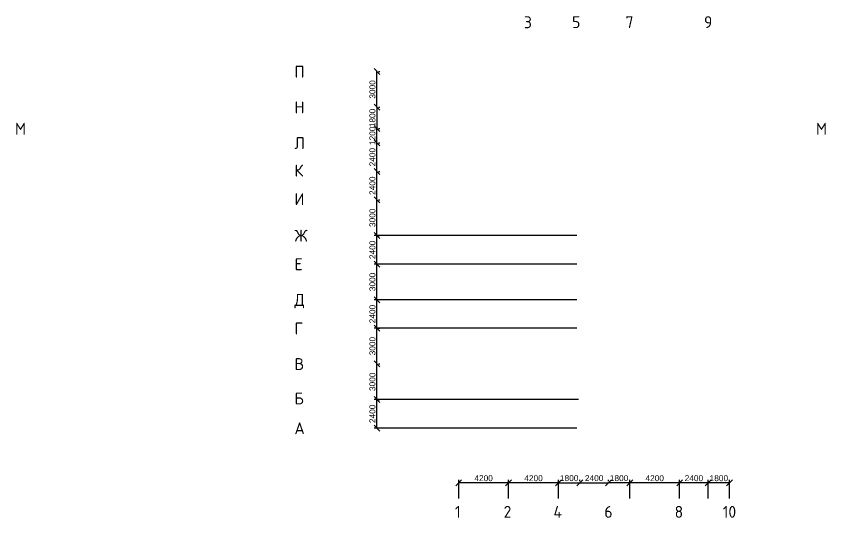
# Model space of a CAD drawing. Header units: millimetres. Extents: x -10163 to 1081624, y -5450 to 230390.
# Drawn here: x 104336 to 172485, y -5450 to 36760 of the extents above; entities that cross this region are included whole.
import ezdxf

# ---------------------------------------------------------------- set-up
doc = ezdxf.new("R2010")
doc.units = ezdxf.units.MM
doc.header["$PDMODE"] = 35
doc.linetypes.add('Штрих-пунктир', pattern=[24, 20, -1.5, 1, -1.5])
doc.layers.add('Оси 2', color=253, linetype='Continuous')
doc.styles.add('GOST-2.304_Type-B', font='GOST Common.ttf')
doc.styles.get("Standard").update_dxf_attribs({"font": 'arial.ttf'})
doc.dimstyles.new('ISO-25', dxfattribs={"dimtxt": 2.5, "dimasz": 2.5, "dimexe": 1.25, "dimexo": 0.625, "dimtad": 1, "dimtxsty": 'Standard', "dimblk": 'OBLIQUE', "dimcen": 2.5, "dimadec": 0, "dimazin": 0, "dimtfac": 1, "dimtmove": 0, "dimatfit": 3, "dimfxl": 1, "dimarcsym": 0})

# ---------------------------------------------------------------- blocks, each defined once
blk = doc.blocks.new('_Oblique')
at = {"color": 0, "linetype": 'ByBlock', "lineweight": -2}
blk.add_line((-0.5, -0.5), (0.5, 0.5), dxfattribs=at)
blk = doc.blocks.new('*D42')
at = {"layer": 'Defpoints', "color": 0, "linetype": 'Штрих-пунктир', "lineweight": -3, "transparency": 16777216}
for p in [(141583, -2500), (141583, -3940), (145783, -3940)]:
    blk.add_point(p, dxfattribs=at)
at = {"layer": 'Оси 2', "color": 0, "linetype": 'Штрих-пунктир', "lineweight": -2, "transparency": 16777216}
for p, q in [((141583, -3815), (141583, -2250)), ((145783, -2500), (141583, -2500)), ((145783, -3815), (145783, -2250))]:
    blk.add_line(p, q, dxfattribs=at)
at = {"layer": 'Оси 2', "color": 0, "linetype": 'Штрих-пунктир', "lineweight": -2, "transparency": 16777216, "xscale": 500, "yscale": 500, "zscale": 500, "rotation": 180}
blk.add_blockref('_Oblique', (141583, -2500), dxfattribs=at)
at = {"layer": 'Оси 2', "color": 0, "linetype": 'Штрих-пунктир', "lineweight": -2, "transparency": 16777216, "xscale": 500, "yscale": 500, "zscale": 500}
blk.add_blockref('_Oblique', (145783, -2500), dxfattribs=at)
at = {"layer": 'Оси 2', "color": 0, "linetype": 'Штрих-пунктир', "transparency": 16777216, "insert": (143683, -2120), "char_height": 500, "attachment_point": 5}
blk.add_mtext('4200', dxfattribs=at)
blk = doc.blocks.new('*D43')
at = {"layer": 'Defpoints', "color": 0, "linetype": 'Штрих-пунктир', "lineweight": -3, "transparency": 16777216}
for p in [(145783, -2500), (145783, -3940), (149983, -3940)]:
    blk.add_point(p, dxfattribs=at)
at = {"layer": 'Оси 2', "color": 0, "linetype": 'Штрих-пунктир', "lineweight": -2, "transparency": 16777216}
for p, q in [((145783, -3815), (145783, -2250)), ((149983, -2500), (145783, -2500)), ((149983, -3815), (149983, -2250))]:
    blk.add_line(p, q, dxfattribs=at)
at = {"layer": 'Оси 2', "color": 0, "linetype": 'Штрих-пунктир', "lineweight": -2, "transparency": 16777216, "xscale": 500, "yscale": 500, "zscale": 500, "rotation": 180}
blk.add_blockref('_Oblique', (145783, -2500), dxfattribs=at)
at = {"layer": 'Оси 2', "color": 0, "linetype": 'Штрих-пунктир', "lineweight": -2, "transparency": 16777216, "xscale": 500, "yscale": 500, "zscale": 500}
blk.add_blockref('_Oblique', (149983, -2500), dxfattribs=at)
at = {"layer": 'Оси 2', "color": 0, "linetype": 'Штрих-пунктир', "transparency": 16777216, "insert": (147883, -2120), "char_height": 500, "attachment_point": 5}
blk.add_mtext('4200', dxfattribs=at)
blk = doc.blocks.new('*D44')
at = {"layer": 'Defpoints', "color": 0, "linetype": 'Штрих-пунктир', "lineweight": -3, "transparency": 16777216}
for p in [(155983, -2500), (155983, -3940), (160183, -3940)]:
    blk.add_point(p, dxfattribs=at)
at = {"layer": 'Оси 2', "color": 0, "linetype": 'Штрих-пунктир', "lineweight": -2, "transparency": 16777216}
for p, q in [((155983, -3815), (155983, -2250)), ((160183, -2500), (155983, -2500)), ((160183, -3815), (160183, -2250))]:
    blk.add_line(p, q, dxfattribs=at)
at = {"layer": 'Оси 2', "color": 0, "linetype": 'Штрих-пунктир', "lineweight": -2, "transparency": 16777216, "xscale": 500, "yscale": 500, "zscale": 500, "rotation": 180}
blk.add_blockref('_Oblique', (155983, -2500), dxfattribs=at)
at = {"layer": 'Оси 2', "color": 0, "linetype": 'Штрих-пунктир', "lineweight": -2, "transparency": 16777216, "xscale": 500, "yscale": 500, "zscale": 500}
blk.add_blockref('_Oblique', (160183, -2500), dxfattribs=at)
at = {"layer": 'Оси 2', "color": 0, "linetype": 'Штрих-пунктир', "transparency": 16777216, "insert": (158083, -2120), "char_height": 500, "attachment_point": 5}
blk.add_mtext('4200', dxfattribs=at)
blk = doc.blocks.new('*D45')
at = {"layer": 'Defpoints', "color": 0, "linetype": 'Штрих-пунктир', "lineweight": -3, "transparency": 16777216}
for p in [(160183, -2500), (160183, -3940), (162583, -3940)]:
    blk.add_point(p, dxfattribs=at)
at = {"layer": 'Оси 2', "color": 0, "linetype": 'Штрих-пунктир', "lineweight": -2, "transparency": 16777216}
for p, q in [((160183, -3815), (160183, -2250)), ((162583, -2500), (160183, -2500)), ((162583, -3815), (162583, -2250))]:
    blk.add_line(p, q, dxfattribs=at)
at = {"layer": 'Оси 2', "color": 0, "linetype": 'Штрих-пунктир', "lineweight": -2, "transparency": 16777216, "xscale": 500, "yscale": 500, "zscale": 500, "rotation": 180}
blk.add_blockref('_Oblique', (160183, -2500), dxfattribs=at)
at = {"layer": 'Оси 2', "color": 0, "linetype": 'Штрих-пунктир', "lineweight": -2, "transparency": 16777216, "xscale": 500, "yscale": 500, "zscale": 500}
blk.add_blockref('_Oblique', (162583, -2500), dxfattribs=at)
at = {"layer": 'Оси 2', "color": 0, "linetype": 'Штрих-пунктир', "transparency": 16777216, "insert": (161383, -2120), "char_height": 500, "attachment_point": 5}
blk.add_mtext('2400', dxfattribs=at)
blk = doc.blocks.new('*D46')
at = {"layer": 'Defpoints', "color": 0, "linetype": 'Штрих-пунктир', "lineweight": -3, "transparency": 16777216}
for p in [(162583, -2500), (162583, -3940), (164383, -3940)]:
    blk.add_point(p, dxfattribs=at)
at = {"layer": 'Оси 2', "color": 0, "linetype": 'Штрих-пунктир', "lineweight": -2, "transparency": 16777216}
for p, q in [((162583, -3815), (162583, -2250)), ((164383, -2500), (162583, -2500)), ((164383, -3815), (164383, -2250))]:
    blk.add_line(p, q, dxfattribs=at)
at = {"layer": 'Оси 2', "color": 0, "linetype": 'Штрих-пунктир', "lineweight": -2, "transparency": 16777216, "xscale": 500, "yscale": 500, "zscale": 500, "rotation": 180}
blk.add_blockref('_Oblique', (162583, -2500), dxfattribs=at)
at = {"layer": 'Оси 2', "color": 0, "linetype": 'Штрих-пунктир', "lineweight": -2, "transparency": 16777216, "xscale": 500, "yscale": 500, "zscale": 500}
blk.add_blockref('_Oblique', (164383, -2500), dxfattribs=at)
at = {"layer": 'Оси 2', "color": 0, "linetype": 'Штрих-пунктир', "transparency": 16777216, "insert": (163483, -2120), "char_height": 500, "attachment_point": 5}
blk.add_mtext('1800', dxfattribs=at)
blk = doc.blocks.new('*D47')
at = {"layer": 'Defpoints', "color": 0, "linetype": 'Штрих-пунктир', "lineweight": -3, "transparency": 16777216}
for p in [(134705, 4497), (151783, 4497), (151655, 2097)]:
    blk.add_point(p, dxfattribs=at)
at = {"layer": 'Оси 2', "color": 0, "linetype": 'Штрих-пунктир', "lineweight": -2, "transparency": 16777216}
for p, q in [((151658, 4497), (134455, 4497)), ((134705, 2097), (134705, 4497)), ((151530, 2097), (134455, 2097))]:
    blk.add_line(p, q, dxfattribs=at)
at = {"layer": 'Оси 2', "color": 0, "linetype": 'Штрих-пунктир', "lineweight": -2, "transparency": 16777216, "xscale": 500, "yscale": 500, "zscale": 500}
for p, rotation in [((134705, 4497), 90), ((134705, 2097), 270)]:
    blk.add_blockref('_Oblique', p, dxfattribs=dict(at, rotation=rotation))
at = {"layer": 'Оси 2', "color": 0, "linetype": 'Штрих-пунктир', "transparency": 16777216, "insert": (134325, 3297), "char_height": 500, "attachment_point": 5, "rotation": 90}
blk.add_mtext('2400', dxfattribs=at)
blk = doc.blocks.new('*D48')
at = {"layer": 'Defpoints', "color": 0, "linetype": 'Штрих-пунктир', "lineweight": -3, "transparency": 16777216}
for p in [(134705, 12897), (151655, 12897), (151655, 10497)]:
    blk.add_point(p, dxfattribs=at)
at = {"layer": 'Оси 2', "color": 0, "linetype": 'Штрих-пунктир', "lineweight": -2, "transparency": 16777216}
for p, q in [((151530, 12897), (134455, 12897)), ((134705, 10497), (134705, 12897)), ((151530, 10497), (134455, 10497))]:
    blk.add_line(p, q, dxfattribs=at)
at = {"layer": 'Оси 2', "color": 0, "linetype": 'Штрих-пунктир', "lineweight": -2, "transparency": 16777216, "xscale": 500, "yscale": 500, "zscale": 500}
for p, rotation in [((134705, 12897), 90), ((134705, 10497), 270)]:
    blk.add_blockref('_Oblique', p, dxfattribs=dict(at, rotation=rotation))
at = {"layer": 'Оси 2', "color": 0, "linetype": 'Штрих-пунктир', "transparency": 16777216, "insert": (134325, 11697), "char_height": 500, "attachment_point": 5, "rotation": 90}
blk.add_mtext('2400', dxfattribs=at)
blk = doc.blocks.new('*D49')
at = {"layer": 'Defpoints', "color": 0, "linetype": 'Штрих-пунктир', "lineweight": -3, "transparency": 16777216}
for p in [(134705, 15897), (151655, 15897), (151655, 12897)]:
    blk.add_point(p, dxfattribs=at)
at = {"layer": 'Оси 2', "color": 0, "linetype": 'Штрих-пунктир', "lineweight": -2, "transparency": 16777216}
for p, q in [((151530, 15897), (134455, 15897)), ((134705, 12897), (134705, 15897)), ((151530, 12897), (134455, 12897))]:
    blk.add_line(p, q, dxfattribs=at)
at = {"layer": 'Оси 2', "color": 0, "linetype": 'Штрих-пунктир', "lineweight": -2, "transparency": 16777216, "xscale": 500, "yscale": 500, "zscale": 500}
for p, rotation in [((134705, 15897), 90), ((134705, 12897), 270)]:
    blk.add_blockref('_Oblique', p, dxfattribs=dict(at, rotation=rotation))
at = {"layer": 'Оси 2', "color": 0, "linetype": 'Штрих-пунктир', "transparency": 16777216, "insert": (134325, 14397), "char_height": 500, "attachment_point": 5, "rotation": 90}
blk.add_mtext('3000', dxfattribs=at)
blk = doc.blocks.new('*D50')
at = {"layer": 'Defpoints', "color": 0, "linetype": 'Штрих-пунктир', "lineweight": -3, "transparency": 16777216}
for p in [(134705, 18297), (151655, 18297), (151655, 15897)]:
    blk.add_point(p, dxfattribs=at)
at = {"layer": 'Оси 2', "color": 0, "linetype": 'Штрих-пунктир', "lineweight": -2, "transparency": 16777216}
for p, q in [((151530, 18297), (134455, 18297)), ((134705, 15897), (134705, 18297)), ((151530, 15897), (134455, 15897))]:
    blk.add_line(p, q, dxfattribs=at)
at = {"layer": 'Оси 2', "color": 0, "linetype": 'Штрих-пунктир', "lineweight": -2, "transparency": 16777216, "xscale": 500, "yscale": 500, "zscale": 500}
for p, rotation in [((134705, 18297), 90), ((134705, 15897), 270)]:
    blk.add_blockref('_Oblique', p, dxfattribs=dict(at, rotation=rotation))
at = {"layer": 'Оси 2', "color": 0, "linetype": 'Штрих-пунктир', "transparency": 16777216, "insert": (134325, 17097), "char_height": 500, "attachment_point": 5, "rotation": 90}
blk.add_mtext('2400', dxfattribs=at)
blk = doc.blocks.new('*D51')
at = {"layer": 'Defpoints', "color": 0, "linetype": 'Штрих-пунктир', "lineweight": -3, "transparency": 16777216}
for p in [(149983, -2504), (151783, -2496), (151783, -2504)]:
    blk.add_point(p, dxfattribs=at)
at = {"layer": 'Оси 2', "color": 0, "linetype": 'Штрих-пунктир', "lineweight": -2, "transparency": 16777216}
for p, q in [((149983, -2379), (149983, -2246)), ((149983, -2496), (151783, -2496)), ((151783, -2379), (151783, -2246))]:
    blk.add_line(p, q, dxfattribs=at)
at = {"layer": 'Оси 2', "color": 0, "linetype": 'Штрих-пунктир', "lineweight": -2, "transparency": 16777216, "xscale": 500, "yscale": 500, "zscale": 500, "rotation": 180}
blk.add_blockref('_Oblique', (149983, -2496), dxfattribs=at)
at = {"layer": 'Оси 2', "color": 0, "linetype": 'Штрих-пунктир', "lineweight": -2, "transparency": 16777216, "xscale": 500, "yscale": 500, "zscale": 500}
blk.add_blockref('_Oblique', (151783, -2496), dxfattribs=at)
at = {"layer": 'Оси 2', "color": 0, "linetype": 'Штрих-пунктир', "transparency": 16777216, "insert": (150883, -2116), "char_height": 500, "attachment_point": 5}
blk.add_mtext('1800', dxfattribs=at)
blk = doc.blocks.new('*D52')
at = {"layer": 'Defpoints', "color": 0, "linetype": 'Штрих-пунктир', "lineweight": -3, "transparency": 16777216}
for p in [(151783, -2496), (154183, -2496), (154183, -2496)]:
    blk.add_point(p, dxfattribs=at)
at = {"layer": 'Оси 2', "color": 0, "linetype": 'Штрих-пунктир', "lineweight": -2, "transparency": 16777216}
for p, q in [((151783, -2371), (151783, -2246)), ((151783, -2496), (154183, -2496)), ((154183, -2371), (154183, -2246))]:
    blk.add_line(p, q, dxfattribs=at)
at = {"layer": 'Оси 2', "color": 0, "linetype": 'Штрих-пунктир', "lineweight": -2, "transparency": 16777216, "xscale": 500, "yscale": 500, "zscale": 500, "rotation": 180}
blk.add_blockref('_Oblique', (151783, -2496), dxfattribs=at)
at = {"layer": 'Оси 2', "color": 0, "linetype": 'Штрих-пунктир', "lineweight": -2, "transparency": 16777216, "xscale": 500, "yscale": 500, "zscale": 500}
blk.add_blockref('_Oblique', (154183, -2496), dxfattribs=at)
at = {"layer": 'Оси 2', "color": 0, "linetype": 'Штрих-пунктир', "transparency": 16777216, "insert": (152983, -2116), "char_height": 500, "attachment_point": 5}
blk.add_mtext('2400', dxfattribs=at)
blk = doc.blocks.new('*D53')
at = {"layer": 'Defpoints', "color": 0, "linetype": 'Штрих-пунктир', "lineweight": -3, "transparency": 16777216}
for p in [(154183, -2496), (154183, -2500), (155983, -2500)]:
    blk.add_point(p, dxfattribs=at)
at = {"layer": 'Оси 2', "color": 0, "linetype": 'Штрих-пунктир', "lineweight": -2, "transparency": 16777216}
for p, q in [((154183, -2375), (154183, -2246)), ((155983, -2496), (154183, -2496)), ((155983, -2375), (155983, -2246))]:
    blk.add_line(p, q, dxfattribs=at)
at = {"layer": 'Оси 2', "color": 0, "linetype": 'Штрих-пунктир', "lineweight": -2, "transparency": 16777216, "xscale": 500, "yscale": 500, "zscale": 500, "rotation": 180}
blk.add_blockref('_Oblique', (154183, -2496), dxfattribs=at)
at = {"layer": 'Оси 2', "color": 0, "linetype": 'Штрих-пунктир', "lineweight": -2, "transparency": 16777216, "xscale": 500, "yscale": 500, "zscale": 500}
blk.add_blockref('_Oblique', (155983, -2496), dxfattribs=at)
at = {"layer": 'Оси 2', "color": 0, "linetype": 'Штрих-пунктир', "transparency": 16777216, "insert": (155083, -2116), "char_height": 500, "attachment_point": 5}
blk.add_mtext('1800', dxfattribs=at)
blk = doc.blocks.new('*D54')
at = {"layer": 'Defpoints', "color": 0, "linetype": 'Штрих-пунктир', "lineweight": -3, "transparency": 16777216}
for p in [(134705, 7497), (134705, 7497), (134705, 4497)]:
    blk.add_point(p, dxfattribs=at)
at = {"layer": 'Оси 2', "color": 0, "linetype": 'Штрих-пунктир', "lineweight": -2, "transparency": 16777216}
for p, q in [((134705, 4497), (134705, 7497)), ((134830, 7497), (134955, 7497)), ((134830, 4497), (134955, 4497))]:
    blk.add_line(p, q, dxfattribs=at)
at = {"layer": 'Оси 2', "color": 0, "linetype": 'Штрих-пунктир', "lineweight": -2, "transparency": 16777216, "xscale": 500, "yscale": 500, "zscale": 500}
for p, rotation in [((134705, 7497), 90), ((134705, 4497), 270)]:
    blk.add_blockref('_Oblique', p, dxfattribs=dict(at, rotation=rotation))
at = {"layer": 'Оси 2', "color": 0, "linetype": 'Штрих-пунктир', "transparency": 16777216, "insert": (134325, 5997), "char_height": 500, "attachment_point": 5, "rotation": 90}
blk.add_mtext('3000', dxfattribs=at)
blk = doc.blocks.new('*D55')
at = {"layer": 'Defpoints', "color": 0, "linetype": 'Штрих-пунктир', "lineweight": -3, "transparency": 16777216}
for p in [(134705, 10497), (134705, 10497), (134705, 7497)]:
    blk.add_point(p, dxfattribs=at)
at = {"layer": 'Оси 2', "color": 0, "linetype": 'Штрих-пунктир', "lineweight": -2, "transparency": 16777216}
for p, q in [((134705, 7497), (134705, 10497)), ((134830, 10497), (134955, 10497)), ((134830, 7497), (134955, 7497))]:
    blk.add_line(p, q, dxfattribs=at)
at = {"layer": 'Оси 2', "color": 0, "linetype": 'Штрих-пунктир', "lineweight": -2, "transparency": 16777216, "xscale": 500, "yscale": 500, "zscale": 500}
for p, rotation in [((134705, 10497), 90), ((134705, 7497), 270)]:
    blk.add_blockref('_Oblique', p, dxfattribs=dict(at, rotation=rotation))
at = {"layer": 'Оси 2', "color": 0, "linetype": 'Штрих-пунктир', "transparency": 16777216, "insert": (134325, 8997), "char_height": 500, "attachment_point": 5, "rotation": 90}
blk.add_mtext('3000', dxfattribs=at)
blk = doc.blocks.new('*D56')
at = {"layer": 'Defpoints', "color": 0, "linetype": 'Штрих-пунктир', "lineweight": -3, "transparency": 16777216}
for p in [(134705, 21297), (134705, 21297), (134705, 18297)]:
    blk.add_point(p, dxfattribs=at)
at = {"layer": 'Оси 2', "color": 0, "linetype": 'Штрих-пунктир', "lineweight": -2, "transparency": 16777216}
for p, q in [((134705, 18297), (134705, 21297)), ((134830, 21297), (134955, 21297)), ((134830, 18297), (134955, 18297))]:
    blk.add_line(p, q, dxfattribs=at)
at = {"layer": 'Оси 2', "color": 0, "linetype": 'Штрих-пунктир', "lineweight": -2, "transparency": 16777216, "xscale": 500, "yscale": 500, "zscale": 500}
for p, rotation in [((134705, 21297), 90), ((134705, 18297), 270)]:
    blk.add_blockref('_Oblique', p, dxfattribs=dict(at, rotation=rotation))
at = {"layer": 'Оси 2', "color": 0, "linetype": 'Штрих-пунктир', "transparency": 16777216, "insert": (134325, 19797), "char_height": 500, "attachment_point": 5, "rotation": 90}
blk.add_mtext('3000', dxfattribs=at)
blk = doc.blocks.new('*D57')
at = {"layer": 'Defpoints', "color": 0, "linetype": 'Штрих-пунктир', "lineweight": -3, "transparency": 16777216}
for p in [(134705, 23697), (134705, 23697), (134705, 21297)]:
    blk.add_point(p, dxfattribs=at)
at = {"layer": 'Оси 2', "color": 0, "linetype": 'Штрих-пунктир', "lineweight": -2, "transparency": 16777216}
for p, q in [((134705, 21297), (134705, 23697)), ((134830, 23697), (134955, 23697)), ((134830, 21297), (134955, 21297))]:
    blk.add_line(p, q, dxfattribs=at)
at = {"layer": 'Оси 2', "color": 0, "linetype": 'Штрих-пунктир', "lineweight": -2, "transparency": 16777216, "xscale": 500, "yscale": 500, "zscale": 500}
for p, rotation in [((134705, 23697), 90), ((134705, 21297), 270)]:
    blk.add_blockref('_Oblique', p, dxfattribs=dict(at, rotation=rotation))
at = {"layer": 'Оси 2', "color": 0, "linetype": 'Штрих-пунктир', "transparency": 16777216, "insert": (134325, 22497), "char_height": 500, "attachment_point": 5, "rotation": 90}
blk.add_mtext('2400', dxfattribs=at)
blk = doc.blocks.new('*D58')
at = {"layer": 'Defpoints', "color": 0, "linetype": 'Штрих-пунктир', "lineweight": -3, "transparency": 16777216}
for p in [(134705, 26097), (134705, 26097), (134705, 23697)]:
    blk.add_point(p, dxfattribs=at)
at = {"layer": 'Оси 2', "color": 0, "linetype": 'Штрих-пунктир', "lineweight": -2, "transparency": 16777216}
for p, q in [((134705, 23697), (134705, 26097)), ((134830, 26097), (134955, 26097)), ((134830, 23697), (134955, 23697))]:
    blk.add_line(p, q, dxfattribs=at)
at = {"layer": 'Оси 2', "color": 0, "linetype": 'Штрих-пунктир', "lineweight": -2, "transparency": 16777216, "xscale": 500, "yscale": 500, "zscale": 500}
for p, rotation in [((134705, 26097), 90), ((134705, 23697), 270)]:
    blk.add_blockref('_Oblique', p, dxfattribs=dict(at, rotation=rotation))
at = {"layer": 'Оси 2', "color": 0, "linetype": 'Штрих-пунктир', "transparency": 16777216, "insert": (134325, 24897), "char_height": 500, "attachment_point": 5, "rotation": 90}
blk.add_mtext('2400', dxfattribs=at)
blk = doc.blocks.new('*D59')
at = {"layer": 'Defpoints', "color": 0, "linetype": 'Штрих-пунктир', "lineweight": -3, "transparency": 16777216}
for p in [(134705, 32097), (134705, 32097), (134705, 29097)]:
    blk.add_point(p, dxfattribs=at)
at = {"layer": 'Оси 2', "color": 0, "linetype": 'Штрих-пунктир', "lineweight": -2, "transparency": 16777216}
for p, q in [((134705, 29097), (134705, 32097)), ((134830, 32097), (134955, 32097)), ((134830, 29097), (134955, 29097))]:
    blk.add_line(p, q, dxfattribs=at)
at = {"layer": 'Оси 2', "color": 0, "linetype": 'Штрих-пунктир', "lineweight": -2, "transparency": 16777216, "xscale": 500, "yscale": 500, "zscale": 500}
for p, rotation in [((134705, 32097), 90), ((134705, 29097), 270)]:
    blk.add_blockref('_Oblique', p, dxfattribs=dict(at, rotation=rotation))
at = {"layer": 'Оси 2', "color": 0, "linetype": 'Штрих-пунктир', "transparency": 16777216, "insert": (134325, 30597), "char_height": 500, "attachment_point": 5, "rotation": 90}
blk.add_mtext('3000', dxfattribs=at)
blk = doc.blocks.new('*D60')
at = {"layer": 'Defpoints', "color": 0, "linetype": 'Штрих-пунктир', "lineweight": -3, "transparency": 16777216}
for p in [(134701, 29097), (134701, 27297), (134705, 27297)]:
    blk.add_point(p, dxfattribs=at)
at = {"layer": 'Оси 2', "color": 0, "linetype": 'Штрих-пунктир', "lineweight": -2, "transparency": 16777216}
for p, q in [((134705, 29097), (134705, 27297)), ((134826, 29097), (134955, 29097)), ((134826, 27297), (134955, 27297))]:
    blk.add_line(p, q, dxfattribs=at)
at = {"layer": 'Оси 2', "color": 0, "linetype": 'Штрих-пунктир', "lineweight": -2, "transparency": 16777216, "xscale": 500, "yscale": 500, "zscale": 500}
for p, rotation in [((134705, 29097), 90), ((134705, 27297), 270)]:
    blk.add_blockref('_Oblique', p, dxfattribs=dict(at, rotation=rotation))
at = {"layer": 'Оси 2', "color": 0, "linetype": 'Штрих-пунктир', "transparency": 16777216, "insert": (134325, 28197), "char_height": 500, "attachment_point": 5, "rotation": 90}
blk.add_mtext('1800', dxfattribs=at)
blk = doc.blocks.new('*D61')
at = {"layer": 'Defpoints', "color": 0, "linetype": 'Штрих-пунктир', "lineweight": -3, "transparency": 16777216}
for p in [(134705, 27297), (134705, 27297), (134705, 26097)]:
    blk.add_point(p, dxfattribs=at)
at = {"layer": 'Оси 2', "color": 0, "linetype": 'Штрих-пунктир', "lineweight": -2, "transparency": 16777216}
for p, q in [((134705, 26097), (134705, 27297)), ((134830, 27297), (134955, 27297)), ((134830, 26097), (134955, 26097))]:
    blk.add_line(p, q, dxfattribs=at)
at = {"layer": 'Оси 2', "color": 0, "linetype": 'Штрих-пунктир', "lineweight": -2, "transparency": 16777216, "xscale": 500, "yscale": 500, "zscale": 500}
for p, rotation in [((134705, 27297), 90), ((134705, 26097), 270)]:
    blk.add_blockref('_Oblique', p, dxfattribs=dict(at, rotation=rotation))
at = {"layer": 'Оси 2', "color": 0, "linetype": 'Штрих-пунктир', "transparency": 16777216, "insert": (134325, 26697), "char_height": 500, "attachment_point": 5, "rotation": 90}
blk.add_mtext('1200', dxfattribs=at)

msp = doc.modelspace()

# ---------------------------------------------------------------- texts
at = {"layer": 'Оси 2', "linetype": 'Штрих-пунктир', "style": 'GOST-2.304_Type-B'}
for s, p in [('3', (147077.411, 35749.05)), ('5', (151129.828, 35760)), ('7', (155629.828, 35760)), ('9', (162229.828, 35760)), ('П', (127762.524, 31586.76)), ('Н', (127762.524, 28586.76)), ('М', (104230, 26786.76)), ('М', (171652.524, 26786.76)), ('Л', (127762.524, 25586.76)), ('К', (127762.524, 23266.76)), ('И', (127762.524, 20866.76)), ('Ж', (127762.524, 17786.76)), ('Е', (127762.524, 15386.76)), ('Д', (127762.524, 12386.76)), ('Г', (127762.524, 9986.76)), ('В', (127762.524, 6986.76)), ('Б', (127762.524, 4086.76)), ('А', (127762.524, 1586.76)), ('1', (141269.828, -5450)), ('2', (145364.25, -5450)), ('4', (149564.25, -5450)), ('6', (153844.25, -5450)), ('8', (159759.828, -5450)), ('10', (163809.828, -5450))]:
    msp.add_text(s, height=1000, dxfattribs=at).set_placement(p)

# ---------------------------------------------------------------- dimensions: what is measured, and where the dimension line sits
at = {"layer": 'Оси 2', "linetype": 'Штрих-пунктир'}
for base, p1, p2, angle, picture, middle in [((134705.22, 32096.76), (134705.22, 29096.76), (134705.22, 32096.76), 90, '*D59', (134324.763, 30596.76)), ((134705.22, 27296.76), (134701.47, 29096.76), (134701.47, 27296.76), 90, '*D60', (134324.934, 28196.76)), ((134705.22, 26096.76), (134705.22, 23696.76), (134705.22, 26096.76), 90, '*D58', (134324.934, 24896.76)), ((134705.22, 23696.76), (134705.22, 21296.76), (134705.22, 23696.76), 90, '*D57', (134324.934, 22496.76)), ((134705.22, 21296.76), (134705.22, 18296.76), (134705.22, 21296.76), 90, '*D56', (134324.763, 19796.76)), ((134705.22, 18296.76), (151655.22, 15896.76), (151655.22, 18296.76), 270, '*D50', (134324.934, 17096.76)), ((134705.22, 15896.76), (151655.22, 12896.76), (151655.22, 15896.76), 270, '*D49', (134324.763, 14396.76)), ((134705.22, 12896.76), (151655.22, 10496.76), (151655.22, 12896.76), 270, '*D48', (134324.934, 11696.76)), ((134705.22, 10496.76), (134705.22, 7496.76), (134705.22, 10496.76), 90, '*D55', (134324.763, 8996.76)), ((134705.22, 7496.76), (134705.22, 4496.76), (134705.22, 7496.76), 90, '*D54', (134324.763, 5996.76)), ((134705.22, 4496.76), (151655.22, 2096.76), (151782.524, 4496.76), 270, '*D47', (134324.934, 3296.76))]:
    dim = msp.add_linear_dim(base=base, p1=p1, p2=p2, angle=angle, dimstyle='ISO-25', dxfattribs=at)
    dim.commit()
    dim.dimension.update_dxf_attribs({"geometry": picture, "text_midpoint": middle})
dim = msp.add_linear_dim(base=(134705.22, 27296.76), p1=(134705.22, 26096.76), p2=(134705.22, 27296.76), angle=90, dimstyle='ISO-25', dxfattribs=at)
dim.commit()
dim.dimension.update_dxf_attribs({"geometry": '*D61', "text_midpoint": (134705.22, 26696.76), "dimtype": 160})
for base, p1, p2, picture, middle in [((141582.524, -2500), (145782.524, -3940), (141582.524, -3940), '*D42', (143682.524, -2119.714)), ((145782.524, -2500), (149982.524, -3940), (145782.524, -3940), '*D43', (147882.524, -2119.714)), ((151782.524, -2496.25), (149982.524, -2503.75), (151782.524, -2503.75), '*D51', (150882.524, -2115.964)), ((154182.524, -2496.25), (151782.524, -2496.25), (154182.524, -2496.25), '*D52', (152982.524, -2115.964)), ((154182.524, -2496.25), (155982.524, -2500), (154182.524, -2500), '*D53', (155082.524, -2115.964)), ((155982.524, -2500), (160182.524, -3940), (155982.524, -3940), '*D44', (158082.524, -2119.714)), ((160182.524, -2500), (162582.524, -3940), (160182.524, -3940), '*D45', (161382.524, -2119.714)), ((162582.524, -2500), (164382.524, -3940), (162582.524, -3940), '*D46', (163482.524, -2119.714))]:
    dim = msp.add_linear_dim(base=base, p1=p1, p2=p2, dimstyle='ISO-25', dxfattribs=at)
    dim.commit()
    dim.dimension.update_dxf_attribs({"geometry": picture, "text_midpoint": middle})

doc.saveas('drawing.dxf')
